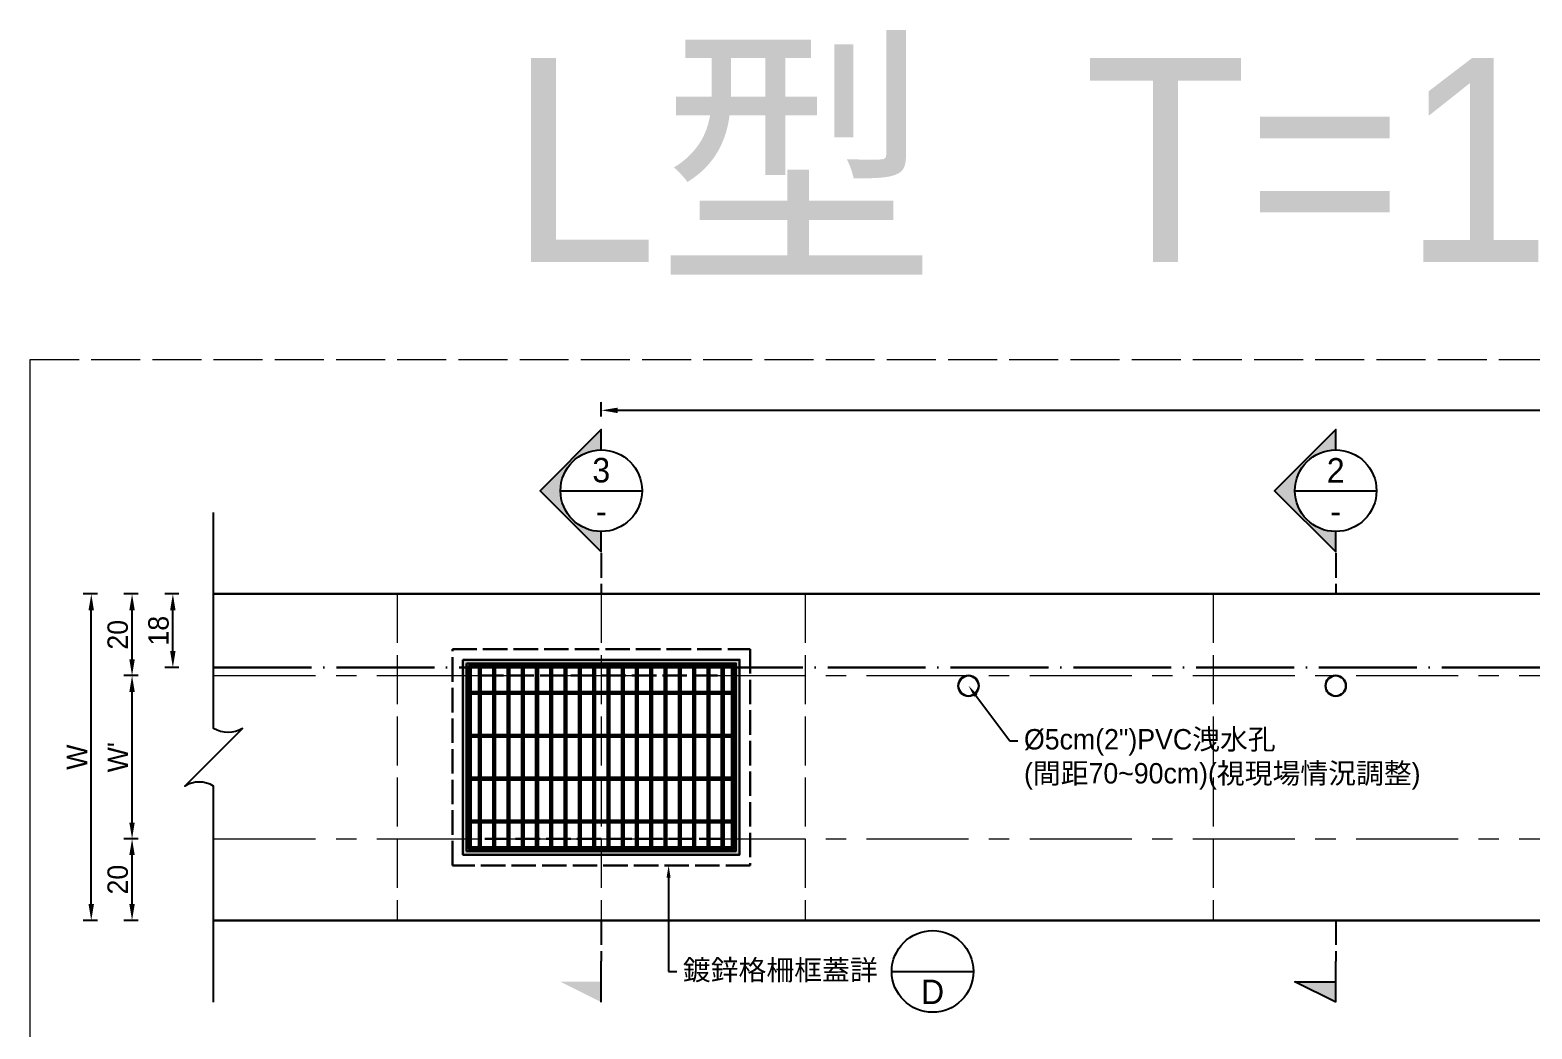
# Model space of a CAD drawing. Extents: x -2931 to 4779, y -2120 to 304.
# Drawn here: x -40.9 to 327.2, y -307.6 to -62.8 of the extents above; entities that cross this region are included whole.
import ezdxf
from ezdxf import colors
from ezdxf.entities.mleader import LeaderData, LeaderLine
from ezdxf.math import Vec2, Vec3

# ---------------------------------------------------------------- set-up
doc = ezdxf.new("R2010")
doc.units = 0
doc.header["$MEASUREMENT"] = 0
for name, pattern in [('ACAD_ISO02W100', [15, 12, -3]), ('ACAD_ISO04W100', [30, 24, -3, 0, -3]), ('CENTERX2', [4, 2.5, -0.5, 0.5, -0.5])]:
    doc.linetypes.add(name, pattern=pattern)
doc.layers.add('一、4.基本-隱藏', color=9, linetype='ACAD_ISO02W100', lineweight=20, plot=False)
doc.layers.add('三、3.文字-註解文字', color=2, linetype='Continuous')
for name, color, linetype, lineweight in [('二、1.繪圖-既有設施', 8, 'Continuous', 20), ('二、2.繪圖-施作項目', 181, 'Continuous', 30), ('二、6.繪圖-其他施作項目', 35, 'Continuous', 30)]:
    doc.layers.add(name, color=color, linetype=linetype, lineweight=lineweight)
doc.styles.add('註解文字', font='MS PGothic.ttf', dxfattribs={"height": 5})
doc.styles.add('註解文字(詳圖)', font='MS PGothic.ttf', dxfattribs={"height": 6})
doc.dimstyles.new('註解文字', dxfattribs={"dimtxt": 5, "dimasz": 4, "dimexe": 2, "dimexo": 2.5, "dimgap": 1, "dimtad": 2, "dimzin": 0, "dimdsep": 46, "dimtxsty": '註解文字', "dimcen": 0.1, "dimclrd": 256, "dimclre": 256, "dimclrt": 256, "dimadec": 0, "dimazin": 0, "dimtfac": 1, "dimtofl": 0, "dimtmove": 0, "dimatfit": 3, "dimfxl": 1.5, "dimfxlon": 1, "dimtolj": 1, "dimtzin": 0, "dimlwd": -1, "dimlwe": -1, "dimarcsym": 1})
pattern_1 = [(45, (-1106.2158, -37.31), (-2.65165, 2.65165), []), (45, (-1105.332, -37.31), (-2.65165, 2.65165), []), (45, (-1104.448, -37.31), (-2.65165, 2.65165), []), (45, (-1103.564, -37.31), (-2.65165, 2.65165), [])]

# ---------------------------------------------------------------- blocks, each defined once
blk = doc.blocks.new('*D42')
at = {"layer": 'Defpoints', "color": 0, "transparency": 16777216}
for p in [(-5.85, -200.96), (4.15, -200.96), (4.15, -218.96)]:
    blk.add_point(p, dxfattribs=at)
at = {"layer": '三、3.文字-註解文字', "transparency": 16777216}
for p, q in [((-4.35, -200.96), (-7.85, -200.96)), ((-5.85, -214.96), (-5.85, -204.96)), ((-4.35, -218.96), (-7.85, -218.96))]:
    blk.add_line(p, q, dxfattribs=at)
for points in [[(-6.52, -204.96), (-5.19, -204.96), (-5.85, -200.96)], [(-6.52, -214.96), (-5.19, -214.96), (-5.85, -218.96)]]:
    blk.add_solid(points, dxfattribs=at)
at = {"layer": '三、3.文字-註解文字', "transparency": 16777216, "insert": (-9.35, -209.96), "char_height": 5, "attachment_point": 5, "rotation": 90, "style": '註解文字'}
blk.add_mtext('\\A1;18', dxfattribs=at)
blk = doc.blocks.new('*D43')
at = {"layer": 'Defpoints', "color": 0, "transparency": 16777216}
for p in [(-15.85, -200.96), (4.15, -200.96), (4.15, -220.96)]:
    blk.add_point(p, dxfattribs=at)
at = {"layer": '三、3.文字-註解文字', "transparency": 16777216}
for p, q in [((-14.35, -200.96), (-17.85, -200.96)), ((-15.85, -216.96), (-15.85, -204.96)), ((-14.35, -220.96), (-17.85, -220.96))]:
    blk.add_line(p, q, dxfattribs=at)
for points in [[(-16.52, -204.96), (-15.19, -204.96), (-15.85, -200.96)], [(-16.52, -216.96), (-15.19, -216.96), (-15.85, -220.96)]]:
    blk.add_solid(points, dxfattribs=at)
at = {"layer": '三、3.文字-註解文字', "transparency": 16777216, "insert": (-19.35, -210.96), "char_height": 5, "attachment_point": 5, "rotation": 90, "style": '註解文字'}
blk.add_mtext('\\A1;20', dxfattribs=at)
blk = doc.blocks.new('*D44')
at = {"layer": 'Defpoints', "color": 0, "transparency": 16777216}
for p in [(-15.85, -220.96), (4.15, -220.96), (4.15, -260.96)]:
    blk.add_point(p, dxfattribs=at)
at = {"layer": '三、3.文字-註解文字', "transparency": 16777216}
for p, q in [((-14.35, -220.96), (-17.85, -220.96)), ((-15.85, -256.96), (-15.85, -224.96)), ((-14.35, -260.96), (-17.85, -260.96))]:
    blk.add_line(p, q, dxfattribs=at)
for points in [[(-16.52, -224.96), (-15.19, -224.96), (-15.85, -220.96)], [(-16.52, -256.96), (-15.19, -256.96), (-15.85, -260.96)]]:
    blk.add_solid(points, dxfattribs=at)
at = {"layer": '三、3.文字-註解文字', "transparency": 16777216, "insert": (-19.35, -240.96), "char_height": 5, "attachment_point": 5, "rotation": 90, "style": '註解文字'}
blk.add_mtext("\\A1;W'", dxfattribs=at)
blk = doc.blocks.new('*D45')
at = {"layer": 'Defpoints', "color": 0, "transparency": 16777216}
for p in [(-15.85, -260.96), (4.15, -260.96), (4.15, -280.96)]:
    blk.add_point(p, dxfattribs=at)
at = {"layer": '三、3.文字-註解文字', "transparency": 16777216}
for p, q in [((-14.35, -260.96), (-17.85, -260.96)), ((-15.85, -276.96), (-15.85, -264.96)), ((-14.35, -280.96), (-17.85, -280.96))]:
    blk.add_line(p, q, dxfattribs=at)
for points in [[(-16.52, -264.96), (-15.19, -264.96), (-15.85, -260.96)], [(-16.52, -276.96), (-15.19, -276.96), (-15.85, -280.96)]]:
    blk.add_solid(points, dxfattribs=at)
at = {"layer": '三、3.文字-註解文字', "transparency": 16777216, "insert": (-19.35, -270.96), "char_height": 5, "attachment_point": 5, "rotation": 90, "style": '註解文字'}
blk.add_mtext('\\A1;20', dxfattribs=at)
blk = doc.blocks.new('*D46')
at = {"layer": 'Defpoints', "color": 0, "transparency": 16777216}
for p in [(-25.85, -200.96), (4.15, -200.96), (4.15, -280.96)]:
    blk.add_point(p, dxfattribs=at)
at = {"layer": '三、3.文字-註解文字', "transparency": 16777216}
for p, q in [((-24.35, -200.96), (-27.85, -200.96)), ((-25.85, -276.96), (-25.85, -204.96)), ((-24.35, -280.96), (-27.85, -280.96))]:
    blk.add_line(p, q, dxfattribs=at)
for points in [[(-26.52, -204.96), (-25.19, -204.96), (-25.85, -200.96)], [(-26.52, -276.96), (-25.19, -276.96), (-25.85, -280.96)]]:
    blk.add_solid(points, dxfattribs=at)
at = {"layer": '三、3.文字-註解文字', "transparency": 16777216, "insert": (-29.35, -240.96), "char_height": 5, "attachment_point": 5, "rotation": 90, "style": '註解文字'}
blk.add_mtext('\\A1;W', dxfattribs=at)
blk = doc.blocks.new('*D48')
at = {"layer": 'Defpoints', "color": 0, "transparency": 16777216}
for p in [(99.15, -155.96), (99.15, -200.96), (599.15, -200.96)]:
    blk.add_point(p, dxfattribs=at)
at = {"layer": '三、3.文字-註解文字', "transparency": 16777216}
for p, q in [((99.15, -157.46), (99.15, -153.96)), ((599.15, -157.46), (599.15, -153.96)), ((595.15, -155.96), (103.15, -155.96))]:
    blk.add_line(p, q, dxfattribs=at)
for points in [[(103.15, -155.3), (103.15, -156.63), (99.15, -155.96)], [(595.15, -155.3), (595.15, -156.63), (599.15, -155.96)]]:
    blk.add_solid(points, dxfattribs=at)
at = {"layer": '三、3.文字-註解文字', "transparency": 16777216, "insert": (349.15, -152.46), "char_height": 5, "attachment_point": 5, "style": '註解文字'}
blk.add_mtext('\\A1;500±2', dxfattribs=at)

msp = doc.modelspace()

# ---------------------------------------------------------------- hatches: boundary and pattern name
at = {"layer": '三、3.文字-註解文字'}
h = msp.add_hatch(color=256, dxfattribs=at)
h.dxf.hatch_style = 1
h.paths.add_polyline_path([(99.145, -160.658), (84.145, -175.658), (99.145, -190.658), (99.145, -185.658, -0.4142136), (89.145, -175.658, -0.4142136), (99.145, -165.658)])
h = msp.add_hatch(color=256, dxfattribs=at)
h.dxf.hatch_style = 1
h.paths.add_polyline_path([(279.145, -160.658), (264.145, -175.658), (279.145, -190.658), (279.145, -185.658, -0.4142136), (269.145, -175.658, -0.4142136), (279.145, -165.658)])
h = msp.add_hatch(color=256, dxfattribs=at)
h.dxf.hatch_style = 1
h.paths.add_polyline_path([(89.145, -295.964), (99.145, -300.964), (99.145, -295.964)])
h = msp.add_hatch(color=256, dxfattribs=at)
h.dxf.hatch_style = 1
h.paths.add_polyline_path([(269.145, -295.964), (279.145, -300.964), (279.145, -295.964)])
at = {"layer": '二、6.繪圖-其他施作項目'}
h = msp.add_hatch(color=256, dxfattribs=at)
h.dxf.hatch_style = 1
h.paths.add_polyline_path([(65.245, -217.064), (65.245, -264.864), (133.045, -264.864), (133.045, -217.064)])
h.paths.add_polyline_path([(66.145, -217.964), (132.145, -217.964), (132.145, -263.964), (66.145, -263.964)], flags=16)
h.paths.add_polyline_path([(69.145, -220.964), (129.145, -220.964), (129.145, -260.964), (69.145, -260.964)], flags=0)
h = msp.add_hatch(dxfattribs=at)
h.set_pattern_fill('ANSI34', color=256, scale=5)
h.set_pattern_definition(pattern_1)
h.paths.add_polyline_path([(131.145, -224.964), (67.145, -224.964), (67.145, -225.464), (131.145, -225.464)])
h = msp.add_hatch(dxfattribs=at)
h.set_pattern_fill('ANSI34', color=256, scale=5)
h.set_pattern_definition(pattern_1)
h.paths.add_polyline_path([(131.145, -235.464), (67.145, -235.464), (67.145, -235.964), (131.145, -235.964)])
h = msp.add_hatch(dxfattribs=at)
h.set_pattern_fill('ANSI34', color=256, scale=5)
h.set_pattern_definition(pattern_1)
h.paths.add_polyline_path([(131.145, -245.964), (67.145, -245.964), (67.145, -246.464), (131.145, -246.464)])
h = msp.add_hatch(dxfattribs=at)
h.set_pattern_fill('ANSI34', color=256, scale=5)
h.set_pattern_definition(pattern_1)
h.paths.add_polyline_path([(131.145, -256.464), (67.145, -256.464), (67.145, -256.964), (131.145, -256.964)])

# ---------------------------------------------------------------- linework, layer by layer
at = {"layer": '一、4.基本-隱藏'}
for points in [[(-40.855, -143.464), (739.145, -143.464), (739.145, -650.464), (-40.855, -650.464)], [(-40.855, -143.464), (739.145, -143.464), (739.145, -338.464), (-40.855, -338.464)]]:
    msp.add_lwpolyline(points, close=True, dxfattribs=at)
for points in [[(49.145, -200.964), (49.145, -280.964)], [(99.145, -200.964), (99.145, -280.964)], [(149.145, -200.964), (149.145, -280.964)], [(249.145, -200.964), (249.145, -280.964)]]:
    msp.add_lwpolyline(points, dxfattribs=at)
at = {"layer": '三、3.文字-註解文字'}
for points in [[(99.145, -165.658), (99.145, -160.658), (84.145, -175.658), (99.145, -190.658), (99.145, -185.658)], [(279.145, -165.658), (279.145, -160.658), (264.145, -175.658), (279.145, -190.658), (279.145, -185.658)], [(89.145, -175.658), (109.145, -175.658)], [(269.145, -175.658), (289.145, -175.658)], [(99.145, -300.964), (99.145, -290.964)], [(170.342, -293.464), (190.342, -293.464)], [(279.145, -300.964), (279.145, -290.964)], [(279.145, -300.964), (269.145, -295.964), (279.145, -295.964)]]:
    msp.add_lwpolyline(points, dxfattribs=at)
msp.add_lwpolyline([(4.145, -300.964), (4.145, -248.035, 0.2828427), (-2.926, -248.035), (11.216, -233.893, -0.2828427), (4.145, -233.893), (4.145, -180.964)], format="xyb", dxfattribs=at)
at = {"layer": '三、3.文字-註解文字', "linetype": 'ACAD_ISO02W100', "ltscale": 0.5}
for points in [[(99.145, -190.964), (99.145, -200.964)], [(279.145, -190.964), (279.145, -200.964)], [(99.145, -280.964), (99.145, -290.964)], [(279.145, -280.964), (279.145, -290.964)]]:
    msp.add_lwpolyline(points, dxfattribs=at)
at = {"layer": '三、3.文字-註解文字'}
for centre in [(99.145, -175.658), (279.145, -175.658), (180.342, -293.464)]:
    msp.add_circle(centre, 10, dxfattribs=at)
at = {"layer": '二、1.繪圖-既有設施', "linetype": 'CENTERX2', "ltscale": 10}
for points in [[(4.145, -220.964), (694.145, -220.964)], [(4.145, -260.964), (694.145, -260.964)]]:
    msp.add_lwpolyline(points, dxfattribs=at)
at = {"layer": '二、2.繪圖-施作項目'}
for points in [[(4.145, -200.964), (694.145, -200.964)], [(4.145, -280.964), (694.145, -280.964)]]:
    msp.add_lwpolyline(points, dxfattribs=at)
at = {"layer": '二、2.繪圖-施作項目', "linetype": 'ACAD_ISO04W100'}
msp.add_lwpolyline([(4.145, -218.964), (694.145, -218.964)], dxfattribs=at)
at = {"layer": '二、6.繪圖-其他施作項目', "linetype": 'ACAD_ISO02W100', "ltscale": 0.5}
for points in [[(62.645, -214.464), (135.645, -214.464), (135.645, -267.464), (62.645, -267.464)], [(69.145, -220.964), (129.145, -220.964), (129.145, -260.964), (69.145, -260.964)]]:
    msp.add_lwpolyline(points, close=True, dxfattribs=at)
at = {"layer": '二、6.繪圖-其他施作項目'}
for points in [[(65.245, -217.064), (133.045, -217.064), (133.045, -264.864), (65.245, -264.864)], [(66.145, -217.964), (132.145, -217.964), (132.145, -263.964), (66.145, -263.964)], [(66.645, -218.464), (131.645, -218.464), (131.645, -263.464), (66.645, -263.464)]]:
    msp.add_lwpolyline(points, close=True, dxfattribs=at)
for points in [[(66.645, -218.464), (131.645, -218.464)], [(66.645, -218.464), (66.645, -263.464)], [(67.145, -218.464), (67.145, -263.464)], [(67.145, -218.964), (131.145, -218.964)], [(69.145, -218.964), (69.145, -224.964)], [(69.645, -218.964), (69.645, -224.964)], [(72.645, -218.964), (72.645, -224.964)], [(73.145, -218.964), (73.145, -224.964)], [(76.145, -218.964), (76.145, -224.964)], [(76.645, -218.964), (76.645, -224.964)], [(79.645, -218.964), (79.645, -224.964)], [(80.145, -218.964), (80.145, -224.964)], [(83.145, -218.964), (83.145, -224.964)], [(83.645, -218.964), (83.645, -224.964)], [(86.645, -218.964), (86.645, -224.964)], [(87.145, -218.964), (87.145, -224.964)], [(90.145, -218.964), (90.145, -224.964)], [(90.645, -218.964), (90.645, -224.964)], [(93.645, -218.964), (93.645, -224.964)], [(94.145, -218.964), (94.145, -224.964)], [(97.145, -218.964), (97.145, -224.964)], [(97.645, -218.964), (97.645, -224.964)], [(100.645, -218.964), (100.645, -224.964)], [(101.145, -218.964), (101.145, -224.964)], [(104.145, -218.964), (104.145, -224.964)], [(104.645, -218.964), (104.645, -224.964)], [(107.645, -218.964), (107.645, -224.964)], [(108.145, -218.964), (108.145, -224.964)], [(111.145, -218.964), (111.145, -224.964)], [(111.645, -218.964), (111.645, -224.964)], [(114.645, -218.964), (114.645, -224.964)], [(115.145, -218.964), (115.145, -224.964)], [(118.145, -218.964), (118.145, -224.964)], [(118.645, -218.964), (118.645, -224.964)], [(121.645, -218.964), (121.645, -224.964)], [(122.145, -218.964), (122.145, -224.964)], [(125.145, -218.964), (125.145, -224.964)], [(125.645, -218.964), (125.645, -224.964)], [(128.645, -218.964), (128.645, -224.964)], [(129.145, -218.964), (129.145, -224.964)], [(131.145, -218.464), (131.145, -263.464)], [(131.645, -218.464), (131.645, -263.464)], [(67.145, -224.964), (131.145, -224.964)], [(67.145, -225.464), (131.145, -225.464)], [(69.145, -225.464), (69.145, -235.464)], [(69.645, -225.464), (69.645, -235.464)], [(72.645, -225.464), (72.645, -235.464)], [(73.145, -225.464), (73.145, -235.464)], [(76.145, -225.464), (76.145, -235.464)], [(76.645, -225.464), (76.645, -235.464)], [(79.645, -225.464), (79.645, -235.464)], [(80.145, -225.464), (80.145, -235.464)], [(83.145, -225.464), (83.145, -235.464)], [(83.645, -225.464), (83.645, -235.464)], [(86.645, -225.464), (86.645, -235.464)], [(87.145, -225.464), (87.145, -235.464)], [(90.145, -225.464), (90.145, -235.464)], [(90.645, -225.464), (90.645, -235.464)], [(93.645, -225.464), (93.645, -235.464)], [(94.145, -225.464), (94.145, -235.464)], [(97.145, -225.464), (97.145, -235.464)], [(97.645, -225.464), (97.645, -235.464)], [(100.645, -225.464), (100.645, -235.464)], [(101.145, -225.464), (101.145, -235.464)], [(104.145, -225.464), (104.145, -235.464)], [(104.645, -225.464), (104.645, -235.464)], [(107.645, -225.464), (107.645, -235.464)], [(108.145, -225.464), (108.145, -235.464)], [(111.145, -225.464), (111.145, -235.464)], [(111.645, -225.464), (111.645, -235.464)], [(114.645, -225.464), (114.645, -235.464)], [(115.145, -225.464), (115.145, -235.464)], [(118.145, -225.464), (118.145, -235.464)], [(118.645, -225.464), (118.645, -235.464)], [(121.645, -225.464), (121.645, -235.464)], [(122.145, -225.464), (122.145, -235.464)], [(125.145, -225.464), (125.145, -235.464)], [(125.645, -225.464), (125.645, -235.464)], [(128.645, -225.464), (128.645, -235.464)], [(129.145, -225.464), (129.145, -235.464)], [(67.145, -235.464), (131.145, -235.464)], [(67.145, -235.964), (131.145, -235.964)], [(69.145, -235.964), (69.145, -245.964)], [(69.645, -235.964), (69.645, -245.964)], [(72.645, -235.964), (72.645, -245.964)], [(73.145, -235.964), (73.145, -245.964)], [(76.145, -235.964), (76.145, -245.964)], [(76.645, -235.964), (76.645, -245.964)], [(79.645, -235.964), (79.645, -245.964)], [(80.145, -235.964), (80.145, -245.964)], [(83.145, -235.964), (83.145, -245.964)], [(83.645, -235.964), (83.645, -245.964)], [(86.645, -235.964), (86.645, -245.964)], [(87.145, -235.964), (87.145, -245.964)], [(90.145, -235.964), (90.145, -245.964)], [(90.645, -235.964), (90.645, -245.964)], [(93.645, -235.964), (93.645, -245.964)], [(94.145, -235.964), (94.145, -245.964)], [(97.145, -235.964), (97.145, -245.964)], [(97.645, -235.964), (97.645, -245.964)], [(100.645, -235.964), (100.645, -245.964)], [(101.145, -235.964), (101.145, -245.964)], [(104.145, -235.964), (104.145, -245.964)], [(104.645, -235.964), (104.645, -245.964)], [(107.645, -235.964), (107.645, -245.964)], [(108.145, -235.964), (108.145, -245.964)], [(111.145, -235.964), (111.145, -245.964)], [(111.645, -235.964), (111.645, -245.964)], [(114.645, -235.964), (114.645, -245.964)], [(115.145, -235.964), (115.145, -245.964)], [(118.145, -235.964), (118.145, -245.964)], [(118.645, -235.964), (118.645, -245.964)], [(121.645, -235.964), (121.645, -245.964)], [(122.145, -235.964), (122.145, -245.964)], [(125.145, -235.964), (125.145, -245.964)], [(125.645, -235.964), (125.645, -245.964)], [(128.645, -235.964), (128.645, -245.964)], [(129.145, -235.964), (129.145, -245.964)], [(67.145, -245.964), (131.145, -245.964)], [(67.145, -246.464), (131.145, -246.464)], [(69.145, -246.464), (69.145, -256.464)], [(69.645, -246.464), (69.645, -256.464)], [(72.645, -246.464), (72.645, -256.464)], [(73.145, -246.464), (73.145, -256.464)], [(76.145, -246.464), (76.145, -256.464)], [(76.645, -246.464), (76.645, -256.464)], [(79.645, -246.464), (79.645, -256.464)], [(80.145, -246.464), (80.145, -256.464)], [(83.145, -246.464), (83.145, -256.464)], [(83.645, -246.464), (83.645, -256.464)], [(86.645, -246.464), (86.645, -256.464)], [(87.145, -246.464), (87.145, -256.464)], [(90.145, -246.464), (90.145, -256.464)], [(90.645, -246.464), (90.645, -256.464)], [(93.645, -246.464), (93.645, -256.464)], [(94.145, -246.464), (94.145, -256.464)], [(97.145, -246.464), (97.145, -256.464)], [(97.645, -246.464), (97.645, -256.464)], [(100.645, -246.464), (100.645, -256.464)], [(101.145, -246.464), (101.145, -256.464)], [(104.145, -246.464), (104.145, -256.464)], [(104.645, -246.464), (104.645, -256.464)], [(107.645, -246.464), (107.645, -256.464)], [(108.145, -246.464), (108.145, -256.464)], [(111.145, -246.464), (111.145, -256.464)], [(111.645, -246.464), (111.645, -256.464)], [(114.645, -246.464), (114.645, -256.464)], [(115.145, -246.464), (115.145, -256.464)], [(118.145, -246.464), (118.145, -256.464)], [(118.645, -246.464), (118.645, -256.464)], [(121.645, -246.464), (121.645, -256.464)], [(122.145, -246.464), (122.145, -256.464)], [(125.145, -246.464), (125.145, -256.464)], [(125.645, -246.464), (125.645, -256.464)], [(128.645, -246.464), (128.645, -256.464)], [(129.145, -246.464), (129.145, -256.464)], [(67.145, -256.464), (131.145, -256.464)], [(67.145, -256.964), (131.145, -256.964)], [(69.145, -256.964), (69.145, -262.964)], [(69.645, -256.964), (69.645, -262.964)], [(72.645, -256.964), (72.645, -262.964)], [(73.145, -256.964), (73.145, -262.964)], [(76.145, -256.964), (76.145, -262.964)], [(76.645, -256.964), (76.645, -262.964)], [(79.645, -256.964), (79.645, -262.964)], [(80.145, -256.964), (80.145, -262.964)], [(83.145, -256.964), (83.145, -262.964)], [(83.645, -256.964), (83.645, -262.964)], [(86.645, -256.964), (86.645, -262.964)], [(87.145, -256.964), (87.145, -262.964)], [(90.145, -256.964), (90.145, -262.964)], [(90.645, -256.964), (90.645, -262.964)], [(93.645, -256.964), (93.645, -262.964)], [(94.145, -256.964), (94.145, -262.964)], [(97.145, -256.964), (97.145, -262.964)], [(97.645, -256.964), (97.645, -262.964)], [(100.645, -256.964), (100.645, -262.964)], [(101.145, -256.964), (101.145, -262.964)], [(104.145, -256.964), (104.145, -262.964)], [(104.645, -256.964), (104.645, -262.964)], [(107.645, -256.964), (107.645, -262.964)], [(108.145, -256.964), (108.145, -262.964)], [(111.145, -256.964), (111.145, -262.964)], [(111.645, -256.964), (111.645, -262.964)], [(114.645, -256.964), (114.645, -262.964)], [(115.145, -256.964), (115.145, -262.964)], [(118.145, -256.964), (118.145, -262.964)], [(118.645, -256.964), (118.645, -262.964)], [(121.645, -256.964), (121.645, -262.964)], [(122.145, -256.964), (122.145, -262.964)], [(125.145, -256.964), (125.145, -262.964)], [(125.645, -256.964), (125.645, -262.964)], [(128.645, -256.964), (128.645, -262.964)], [(129.145, -256.964), (129.145, -262.964)], [(66.645, -263.464), (131.645, -263.464)], [(67.145, -262.964), (131.145, -262.964)]]:
    msp.add_lwpolyline(points, dxfattribs=at)
for centre in [(189.145, -223.464), (279.145, -223.464)]:
    msp.add_circle(centre, 2.5, dxfattribs=at)

# ---------------------------------------------------------------- texts
at = {"layer": '三、3.文字-註解文字'}
for s, width, insert, char_height, attachment_point, style in [("{\\fMS PGothic|b0|i0|c128|p34;L型  T=13、}W'{\\fMS PGothic|b0|i0|c128|p34;=}4{\\fMS PGothic|b0|i0|c128|p34;0}", 565.02579, (349.145, -123.464), 50, 8, '註解文字'), ('3', 6.60394, (99.145, -170.658), 6, 5, '註解文字(詳圖)'), ('2', 6.60394, (279.145, -170.658), 6, 5, '註解文字(詳圖)'), ('-', 6.60394, (99.145, -180.658), 6, 5, '註解文字(詳圖)'), ('-', 6.60394, (279.145, -180.658), 6, 5, '註解文字(詳圖)'), ('D', 6.60394, (180.342, -298.464), 6, 5, '註解文字(詳圖)')]:
    msp.add_mtext_dynamic_manual_height_columns(s, width=width, gutter_width=25, heights=[0], dxfattribs=dict(at, insert=insert, char_height=char_height, attachment_point=attachment_point, style=style))

# ---------------------------------------------------------------- dimensions: what is measured, and where the dimension line sits
dim = msp.add_linear_dim(base=(99.145, -155.964), p1=(599.145, -200.964), p2=(99.145, -200.964), text='500±2', dimstyle='註解文字', dxfattribs=at)
dim.commit()
dim.dimension.update_dxf_attribs({"geometry": '*D48', "text_midpoint": (349.145, -152.464)})
for base, p1, p2, text, picture, middle in [((-25.855, -200.964), (4.145, -280.964), (4.145, -200.964), 'W', '*D46', (-29.355, -240.964)), ((-15.855, -200.964), (4.145, -220.964), (4.145, -200.964), '20', '*D43', (-19.355, -210.964)), ((-5.855, -200.964), (4.145, -218.964), (4.145, -200.964), '18', '*D42', (-9.355, -209.964)), ((-15.855, -220.964), (4.145, -260.964), (4.145, -220.964), "W'", '*D44', (-19.355, -240.964)), ((-15.855, -260.964), (4.145, -280.964), (4.145, -260.964), '20', '*D45', (-19.355, -270.964))]:
    dim = msp.add_linear_dim(base=base, p1=p1, p2=p2, angle=90, text=text, dimstyle='註解文字', dxfattribs=at)
    dim.commit()
    dim.dimension.update_dxf_attribs({"geometry": picture, "text_midpoint": middle})

# ---------------------------------------------------------------- leaders
ml = msp.add_multileader_mtext('Standard', dxfattribs=at)
ml.set_content('{\\fMS PGothic|b0|i0|c128|p34;%%C5cm(2")PVC洩水孔\\P(間距70~90cm)(視現場情況調整)}', color=256, style='註解文字')
ml.set_leader_properties(color=144, linetype='ByLayer', lineweight=-1)
ml.build(insert=Vec2(0, 0))
ml.multileader.update_dxf_attribs({"dogleg_length": 2, "arrow_head_size": 3})
ctx = ml.context
ctx.base_point, ctx.char_height, ctx.arrow_head_size, ctx.landing_gap_size, ctx.plane_origin = Vec3(201.251, -236.919), 5, 3, 1.5, Vec3(189.145, -223.464)
notes = []
notes.append((ctx, [(1, (1, 1, 0), (199.251, -236.919), (1, 0), 2, [(0, [(189.145, -223.464)], 0, [])])]))
ctx.mtext.insert, ctx.mtext.width, ctx.mtext.flow_direction = Vec3(202.751, -234.063), 101.32193, 5
ml = msp.add_multileader_mtext('Standard', dxfattribs=at)
ml.set_content('鍍鋅格柵框蓋詳', color=256, style='註解文字')
ml.set_leader_properties(color=144, linetype='ByLayer', lineweight=-1)
ml.build(insert=Vec2(0, 0))
ml.multileader.update_dxf_attribs({"dogleg_length": 2, "arrow_head_size": 3})
ctx = ml.context
ctx.base_point, ctx.char_height, ctx.arrow_head_size, ctx.landing_gap_size, ctx.plane_origin = Vec3(117.645, -293.464), 5, 3, 1.5, Vec3(98.096, -349.641)
notes.append((ctx, [(1, (1, 1, 0), (115.645, -293.464), (1, 0), 2, [(0, [(115.645, -267.464)], 0, [])])]))
ctx.mtext.insert, ctx.mtext.width, ctx.mtext.flow_direction = Vec3(119.145, -290.609), 122.40528, 5
for ctx, leaders in notes:
    for number, flags, end, landing, length, lines in leaders:
        leader = LeaderData()
        leader.index, (leader.has_last_leader_line, leader.has_dogleg_vector, leader.attachment_direction) = number, flags
        leader.last_leader_point, leader.dogleg_vector, leader.dogleg_length = Vec3(end), Vec3(landing), length
        for number, points, colour, breaks in lines:
            line = LeaderLine()
            line.index, line.vertices, line.color, line.breaks = number, Vec3.list(points), colors.encode_raw_color(colour), breaks
            leader.lines.append(line)
        ctx.leaders.append(leader)

doc.saveas('drawing.dxf')
